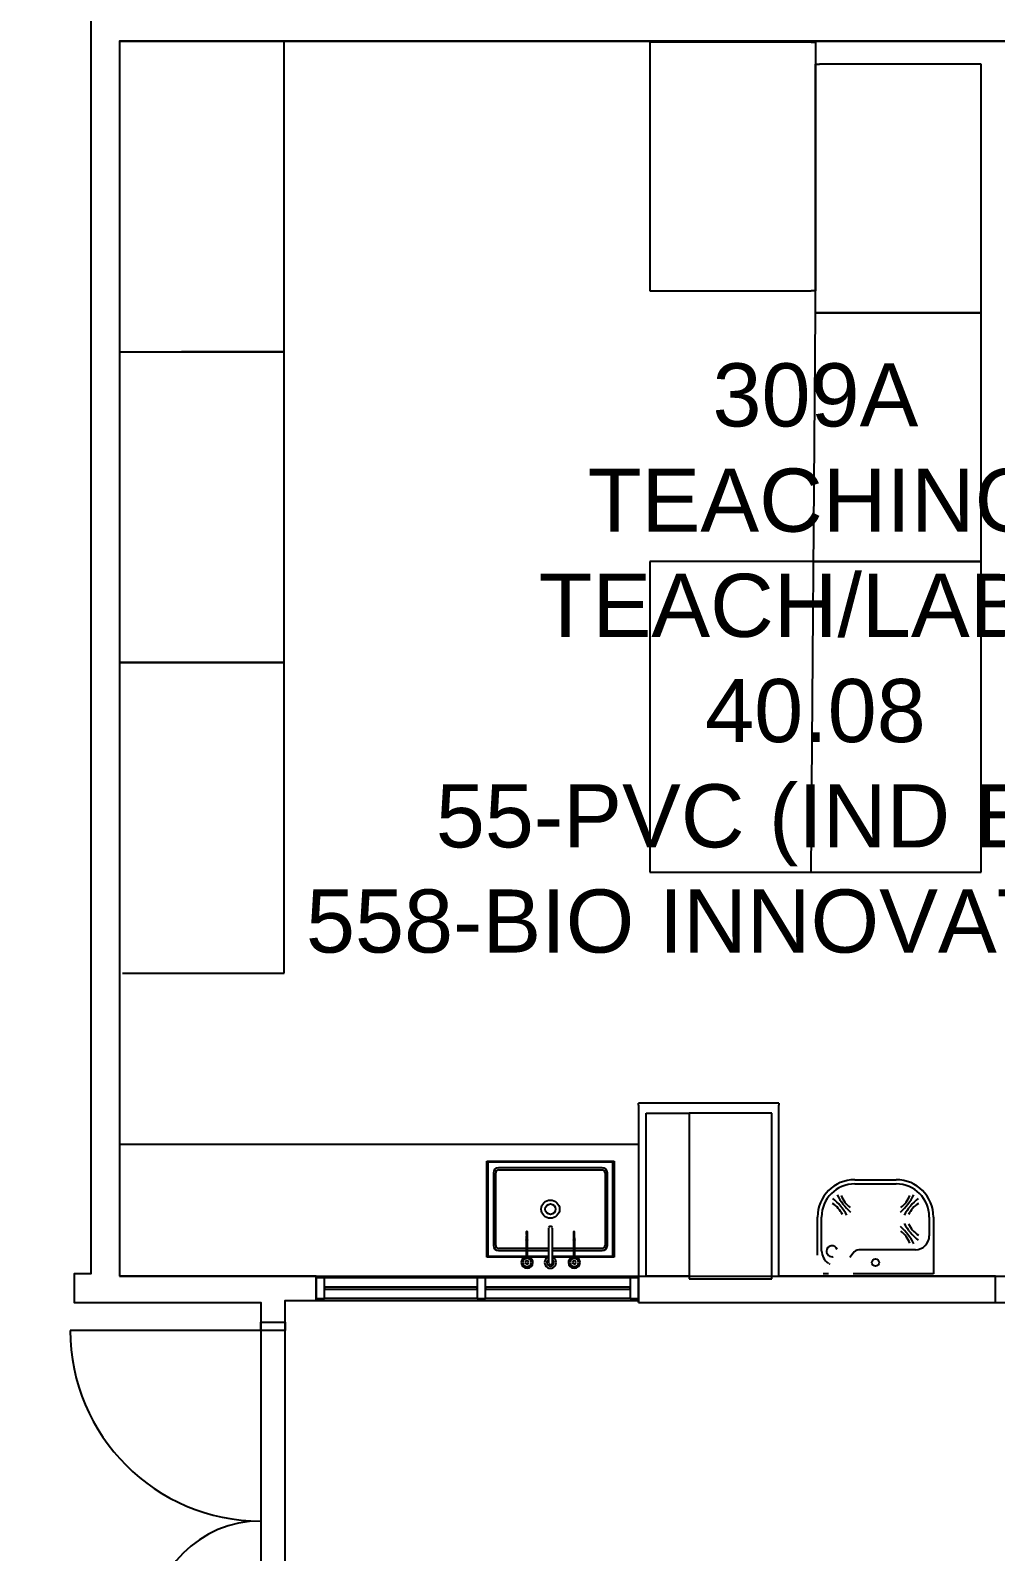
# Model space of a CAD drawing. Extents: x 15525 to 50715, y -3252 to 56414.
# Drawn here: x 29482 to 34144, y 12365 to 19710 of the extents above; entities that cross this region are included whole.
import ezdxf

# ---------------------------------------------------------------- set-up
doc = ezdxf.new("R2010")
doc.units = 0
doc.header["$MEASUREMENT"] = 0
for name, color, linetype in [('A-Column__Concrete', 7, 'CONTINUOUS'), ('A-Door', 252, 'CONTINUOUS'), ('A-Furniture', 252, 'CONTINUOUS'), ('A-Wall__Brick', 7, 'CONTINUOUS'), ('A-Window', 7, 'CONTINUOUS'), ('H-Fixtures__Sink', 252, 'CONTINUOUS'), ('RM$', 7, 'CONTINUOUS'), ('RM$TXT', 4, 'CONTINUOUS')]:
    doc.layers.add(name, color=color, linetype=linetype)
doc.styles.add('Arial', font='arial.ttf')

msp = doc.modelspace()

# ---------------------------------------------------------------- linework, layer by layer
at = {"layer": 'A-Column__Concrete'}
for p, q in [((33063.6, 14482.1), (32663.6, 14482.1)), ((32663.6, 14482.1), (32663.6, 13682.1)), ((33063.6, 13682.1), (33063.6, 14482.1)), ((32663.6, 13682.1), (33063.6, 13682.1))]:
    msp.add_line(p, q, dxfattribs=at)
at = {"layer": 'A-Door'}
for p, q in [((30594.6, 13432.1), (30594.6, 13472.1)), ((30712.6, 13472.1), (30712.6, 13432.1)), ((30594.6, 13432.1), (29674.6, 13432.1)), ((30712.6, 13432.1), (30594.6, 13432.1))]:
    msp.add_line(p, q, dxfattribs=at)
at = {"layer": 'A-Door', "color": 252}
for centre, radius, start, end in [((30594.6, 13432.1), 920, 180, 270), ((30594.6, 11982.1), 530, 90, 180)]:
    msp.add_arc(centre, radius, start, end, dxfattribs=at)
at = {"layer": 'A-Furniture'}
for p, q in [((30707.6, 18157.1), (30707.6, 19657.1)), ((32473.6, 19652.6), (32473.6, 18452.6)), ((33253.6, 19652.6), (32473.6, 19652.6)), ((33253.6, 19652.6), (33273.6, 19652.6)), ((33273.6, 19652.6), (33273.6, 18452.6)), ((33273.6, 19546), (33293.6, 19546)), ((33273.6, 18346), (33273.6, 19546)), ((34073.6, 19546), (33293.6, 19546)), ((34073.6, 18346), (34073.6, 19546)), ((32473.6, 18452.6), (33253.6, 18452.6)), ((33273.6, 18452.6), (33253.6, 18452.6)), ((33253.6, 15646), (33273.6, 18346)), ((33293.6, 18346), (33273.6, 18346)), ((33273.6, 18346), (33293.6, 18346)), ((33293.6, 18346), (34073.6, 18346)), ((34073.6, 18346), (33293.6, 18346)), ((34073.6, 17146), (34073.6, 18346)), ((29912.6, 18157.1), (30707.6, 18157.1)), ((30707.6, 18157.1), (30212.6, 18157.1)), ((30707.6, 16657.1), (30707.6, 18157.1)), ((32473.6, 17146), (32473.6, 15646)), ((33264.7, 17146), (32473.6, 17146)), ((34073.6, 17146), (33264.7, 17146)), ((33264.7, 17146), (34073.6, 17146)), ((34073.6, 15646), (34073.6, 17146)), ((30707.6, 16657.1), (29912.6, 16657.1)), ((29912.6, 16657.1), (30707.6, 16657.1)), ((30707.6, 15157.1), (30707.6, 16657.1)), ((32473.6, 15646), (33253.6, 15646)), ((33253.6, 15646), (34073.6, 15646)), ((29927.6, 15157.1), (30707.6, 15157.1)), ((32418.6, 14330.5), (29912.6, 14330.5))]:
    msp.add_line(p, q, dxfattribs=at)
at = {"layer": 'A-Wall__Brick'}
for p, q in [((29774.6, 19785.1), (29774.6, 13705.1)), ((29912.6, 19657.1), (36634.6, 19657.1)), ((29912.6, 19657.1), (29912.6, 13695.1)), ((32418.6, 14520.1), (32418.6, 14530.1)), ((33096.6, 14530.1), (32418.6, 14530.1)), ((32418.6, 14520.1), (32418.6, 13577.1)), ((32456.6, 14482.1), (32663.6, 14482.1)), ((32456.6, 13695.1), (32456.6, 14482.1)), ((33096.6, 14530.1), (33096.6, 14520.1)), ((33096.6, 13695.1), (33096.6, 14520.1)), ((29774.6, 13705.1), (29693.6, 13705.1)), ((29693.6, 13705.1), (29693.6, 13567.1)), ((30862.6, 13695.1), (29912.6, 13695.1)), ((30862.6, 13577.1), (30862.6, 13695.1)), ((32663.6, 13695.1), (32456.6, 13695.1)), ((34143.6, 13695.1), (33096.6, 13695.1)), ((34143.6, 13577.1), (34143.6, 13695.1)), ((29693.6, 13567.1), (30594.6, 13567.1)), ((30594.6, 13567.1), (30594.6, 13472.1)), ((30712.6, 13472.1), (30712.6, 13577.1)), ((30712.6, 13577.1), (30862.6, 13577.1)), ((32418.6, 13567.1), (32418.6, 13577.1)), ((32418.6, 13567.1), (34143.6, 13567.1)), ((34143.6, 13567.1), (34143.6, 13577.1)), ((30594.6, 13472.1), (30712.6, 13472.1))]:
    msp.add_line(p, q, dxfattribs=at)
at = {"layer": 'A-Window'}
for p, q in [((30902.6, 13686.1), (30862.6, 13686.1)), ((30862.6, 13686.1), (30862.6, 13586.1)), ((31640.6, 13686.1), (30902.6, 13686.1)), ((30902.6, 13586.1), (30902.6, 13686.1)), ((32378.6, 13686.1), (31680.6, 13686.1)), ((31640.6, 13641.1), (30902.6, 13641.1)), ((30902.6, 13641.1), (30902.6, 13631.1)), ((30902.6, 13631.1), (31640.6, 13631.1)), ((31640.6, 13631.1), (31640.6, 13641.1)), ((32378.6, 13641.1), (31680.6, 13641.1)), ((31680.6, 13641.1), (31680.6, 13631.1)), ((31680.6, 13631.1), (32378.6, 13631.1)), ((32378.6, 13631.1), (32378.6, 13641.1)), ((30862.6, 13586.1), (30902.6, 13586.1)), ((31640.6, 13586.1), (30902.6, 13586.1)), ((32378.6, 13586.1), (31680.6, 13586.1))]:
    msp.add_line(p, q, dxfattribs=at)
at = {"layer": 'A-Window', "extrusion": (0, 0, -1)}
for p, q in [((31680.6, 13686.1), (31640.6, 13686.1)), ((31640.6, 13686.1), (31640.6, 13586.1)), ((31680.6, 13586.1), (31680.6, 13686.1)), ((32418.6, 13686.1), (32378.6, 13686.1)), ((32378.6, 13686.1), (32378.6, 13586.1)), ((32418.6, 13586.1), (32418.6, 13686.1)), ((31640.6, 13586.1), (31680.6, 13586.1)), ((32378.6, 13586.1), (32418.6, 13586.1))]:
    msp.add_line(p, q, dxfattribs=at)
at = {"layer": 'H-Fixtures__Sink'}
for p, q in [((31686.1, 14250.5), (32301.1, 14250.5)), ((31686.1, 13785.5), (31686.1, 14250.5)), ((32301.1, 14250.5), (32301.1, 13785.5)), ((32295.2, 14244.5), (31692.1, 14244.5)), ((31692.1, 14244.5), (31692.1, 13791.4)), ((31718.6, 14193), (31718.6, 13843)), ((31729.4, 13843.2), (31729.4, 14192.8)), ((32243.6, 14218), (31743.6, 14218)), ((31743.8, 14207.2), (32243.4, 14207.2)), ((32257.8, 14192.8), (32257.8, 13843.2)), ((32268.6, 13843), (32268.6, 14193)), ((32295.2, 13791.4), (32295.2, 14244.5)), ((33463.6, 14160.1), (33663.6, 14160.1)), ((33463.6, 14140.1), (33663.6, 14140.1)), ((33283.6, 13795.6), (33283.6, 13980.1)), ((33303.6, 13817.1), (33303.6, 13980.1)), ((33823.6, 13980.1), (33823.6, 13889.1)), ((33843.6, 13980.1), (33843.6, 13705.1)), ((31878.7, 13910.6), (31877.1, 13870.4)), ((31881.3, 13910.7), (31878.8, 13910.7)), ((31878.9, 13908.2), (31881.2, 13908.2)), ((31883.1, 13870.4), (31881.3, 13910.6)), ((32106.7, 13910.6), (32105, 13870.4)), ((32109.2, 13910.7), (32106.7, 13910.7)), ((32106.8, 13908.2), (32109.1, 13908.2)), ((32111, 13870.4), (32109.2, 13910.6)), ((31743.6, 13818), (31984.6, 13818)), ((31985.3, 13828.8), (31743.8, 13828.8)), ((31877.1, 13870.6), (31877.1, 13869.2)), ((31877.1, 13870.6), (31877.1, 13869.2)), ((31877.1, 13869.2), (31877.1, 13867.4)), ((31877.1, 13869.2), (31877.1, 13867.4)), ((31877.1, 13867.4), (31877.1, 13782.2)), ((31881.5, 13868.4), (31878.7, 13868.4)), ((31883.1, 13869.2), (31883.1, 13870.6)), ((31883.1, 13869.2), (31883.1, 13870.6)), ((31883.1, 13867.4), (31883.1, 13869.2)), ((31883.1, 13867.4), (31883.1, 13869.2)), ((31883.1, 13782.2), (31883.1, 13867.4)), ((32243.4, 13828.8), (32001.2, 13828.8)), ((32002.4, 13818), (32243.6, 13818)), ((32105, 13870.6), (32105, 13869.2)), ((32105, 13870.6), (32105, 13869.2)), ((32105, 13869.2), (32105, 13867.4)), ((32105, 13869.2), (32105, 13867.4)), ((32105, 13867.4), (32105, 13779.5)), ((32109.4, 13868.4), (32106.6, 13868.4)), ((32111, 13869.2), (32111, 13870.6)), ((32111, 13869.2), (32111, 13870.6)), ((32111, 13867.4), (32111, 13869.2)), ((32111, 13867.4), (32111, 13869.2)), ((32111, 13779.5), (32111, 13867.4)), ((33756.7, 13822.1), (33483.3, 13822.1)), ((31878, 13785.5), (31686.1, 13785.5)), ((31692.1, 13791.4), (31878, 13791.4)), ((31882.1, 13791.4), (31984.2, 13791.4)), ((31984.3, 13785.5), (31882.1, 13785.5)), ((32003, 13791.4), (32105.9, 13791.4)), ((32105.9, 13785.5), (32003, 13785.5)), ((32110, 13791.4), (32295.2, 13791.4)), ((32301.1, 13785.5), (32110, 13785.5)), ((33455.5, 13806.2), (33440.4, 13784.7)), ((33336.6, 13705.1), (33310.6, 13705.1)), ((33843.6, 13705.1), (33455.6, 13705.1))]:
    msp.add_line(p, q, dxfattribs=at)
at = {"layer": 'H-Fixtures__Sink', "flags": 128}
for points in [[(31984.1, 13925.4), (31984.1, 13925.3), (31984.1, 13925.1), (31984.1, 13924.8), (31984.1, 13924.3), (31984.1, 13923.7), (31984.1, 13923), (31984.1, 13922.1), (31984.1, 13921.2), (31984.1, 13920.1), (31984.1, 13918.8), (31984.1, 13917.5), (31984.1, 13916), (31984.1, 13914.5), (31984.1, 13912.8), (31984.1, 13910.9), (31984.1, 13909), (31984.1, 13907), (31984.1, 13904.9), (31984.1, 13902.7), (31984.1, 13900.3), (31984.1, 13897.9), (31984.1, 13895.4), (31984.1, 13892.8), (31984.1, 13890.2), (31984.1, 13887.4), (31984.1, 13884.6), (31984.1, 13881.7), (31984.1, 13878.8), (31984.1, 13875.8), (31984.1, 13872.8), (31984.1, 13869.7), (31984.1, 13866.5), (31984.1, 13863.3), (31984.1, 13860.1), (31984.1, 13856.9), (31984.1, 13853.6), (31984.1, 13850.3), (31984.1, 13847), (31984.1, 13843.7), (31984.1, 13840.4), (31984.1, 13837.2), (31984.1, 13833.9), (31984.1, 13830.6), (31984.1, 13827.3), (31984.1, 13824.1), (31984.1, 13820.9), (31984.1, 13817.8), (31984.1, 13814.6), (31984.1, 13811.6), (31984.1, 13808.5), (31984.1, 13805.6), (31984.1, 13802.6), (31984.1, 13799.8), (31984.1, 13797), (31984.1, 13794.3), (31984.1, 13791.7), (31984.1, 13789.1), (31984.1, 13786.7), (31984.1, 13784.3), (31984.1, 13782), (31984.1, 13779.8), (31984.1, 13777.8), (31984.1, 13775.8), (31984.1, 13773.9), (31984.1, 13772.2), (31984.1, 13770.5), (31984.1, 13769), (31984.1, 13767.6), (31984.1, 13766.3), (31984.1, 13765.1), (31984.1, 13764.1), (31984.1, 13763.2), (31984.1, 13762.4), (31984.1, 13761.7), (31984.1, 13761.2), (31984.1, 13760.8), (31984.1, 13760.5), (31984.1, 13760.4), (31984.1, 13760.4)], [(32003.1, 13760.4), (32003.1, 13760.4), (32003.1, 13760.6), (32003.1, 13761), (32003.1, 13761.4), (32003.1, 13762), (32003.1, 13762.7), (32003.1, 13763.6), (32003.1, 13764.5), (32003.1, 13765.6), (32003.1, 13766.9), (32003.1, 13768.2), (32003.1, 13769.7), (32003.1, 13771.3), (32003.1, 13773), (32003.1, 13774.8), (32003.1, 13776.7), (32003.1, 13778.7), (32003.1, 13780.8), (32003.1, 13783.1), (32003.1, 13785.4), (32003.1, 13787.8), (32003.1, 13790.3), (32003.1, 13792.9), (32003.1, 13795.5), (32003.1, 13798.3), (32003.1, 13801.1), (32003.1, 13804), (32003.1, 13806.9), (32003.1, 13809.9), (32003.1, 13813), (32003.1, 13816.1), (32003.1, 13819.2), (32003.1, 13822.4), (32003.1, 13825.6), (32003.1, 13828.8), (32003.1, 13832.1), (32003.1, 13835.4), (32003.1, 13838.7), (32003.1, 13842), (32003.1, 13845.3), (32003.1, 13848.6), (32003.1, 13851.8), (32003.1, 13855.1), (32003.1, 13858.4), (32003.1, 13861.6), (32003.1, 13864.8), (32003.1, 13868), (32003.1, 13871.1), (32003.1, 13874.2), (32003.1, 13877.2), (32003.1, 13880.2), (32003.1, 13883.1), (32003.1, 13885.9), (32003.1, 13888.7), (32003.1, 13891.4), (32003.1, 13894), (32003.1, 13896.6), (32003.1, 13899), (32003.1, 13901.4), (32003.1, 13903.7), (32003.1, 13905.9), (32003.1, 13908), (32003.1, 13909.9), (32003.1, 13911.8), (32003.1, 13913.6), (32003.1, 13915.2), (32003.1, 13916.7), (32003.1, 13918.1), (32003.1, 13919.4), (32003.1, 13920.6), (32003.1, 13921.6), (32003.1, 13922.6), (32003.1, 13923.3), (32003.1, 13924), (32003.1, 13924.5), (32003.1, 13924.9), (32003.1, 13925.2), (32003.1, 13925.3), (32003.1, 13925.4)]]:
    msp.add_lwpolyline(points, dxfattribs=at)
at = {"layer": 'H-Fixtures__Sink'}
for centre, radius in [((31993.6, 14018), 44.2), ((31993.6, 14018), 25), ((33563.6, 13760.1), 17.5)]:
    msp.add_circle(centre, radius, dxfattribs=at)
for centre, radius, start, end in [((31743.6, 14193), 25, 90, 180), ((31743.8, 14192.8), 14.4, 90, 180), ((32243.4, 14192.8), 14.4, 0, 90), ((32243.6, 14193), 25, 0, 90), ((33463.6, 13980.1), 180, 90, 180), ((33463.6, 13980.1), 160, 90, 180), ((33663.6, 13980.1), 180, 0, 90), ((33663.6, 13980.1), 160, 0, 90), ((33281.5, 13932.2), 136.3, 25.81469, 56.59573), ((33191.1, 13861.8), 266.5, 28.62519, 51.37481), ((33616.6, 14206.3), 266.5, 206.62519, 229.37481), ((33524.4, 14134.1), 136.3, 201.40427, 232.18531), ((33510.6, 14206.3), 266.5, 310.62519, 333.37481), ((33602.9, 14134.1), 136.3, 307.81469, 338.59573), ((33936.1, 13861.8), 266.5, 128.62519, 151.37481), ((33845.7, 13932.2), 136.3, 123.40427, 154.18531), ((31993.6, 13925.4), 9.5, 165, 180), ((31993.6, 13925.4), 9.5, 90, 150), ((31993.6, 13925.4), 9.5, 30, 90), ((31993.6, 13925.4), 9.5, 345, 15), ((33510.6, 13731.7), 266.5, 26.62519, 49.37481), ((33602.9, 13803.9), 136.3, 21.40427, 52.18531), ((33936.1, 14076.2), 266.5, 208.62519, 231.37481), ((33845.7, 14005.8), 136.3, 205.81469, 236.59573), ((33756.7, 13889.1), 66.9, 270, 0), ((31743.6, 13843), 25, 180, 270), ((31743.8, 13843.2), 14.4, 180, 270), ((32243.4, 13843.2), 14.4, 270, 0), ((32243.6, 13843), 25, 270, 0), ((33376, 13817.1), 72.4, 180, 236.94542), ((33353.6, 13815.1), 26.5, 18.73143, 180), ((33353.6, 13815.1), 26.5, 180, 283.34653), ((33486.9, 13783.6), 38.7, 95.326, 144.33954), ((31881, 13760.4), 28, 120, 180), ((31881, 13760.4), 28, 180, 0), ((31880.8, 13760.4), 20, 0, 180), ((31880.8, 13760.4), 20, 180, 0), ((31879.9, 13760.6), 8, 0, 180), ((31879.9, 13760.6), 8, 0, 180), ((31879.9, 13760.6), 8, 180, 0), ((31879.9, 13760.6), 8, 180, 0), ((31881, 13760.4), 28, 0, 60), ((31993.6, 13760.4), 28, 120, 180), ((31993.6, 13760.4), 28, 180, 240), ((31993.6, 13760.4), 17, 123.80537, 180), ((31993.6, 13760.4), 17, 180, 0), ((31993.6, 13760.4), 28, 240.00658, 0), ((31993.6, 13760.4), 9.5, 180, 195), ((31993.6, 13760.4), 9.5, 210, 270), ((31993.6, 13760.4), 9.5, 270, 330), ((31993.6, 13760.4), 9.5, 345, 0), ((31993.6, 13760.4), 17, 0, 56.19463), ((31993.6, 13760.4), 28, 0, 60), ((32108.8, 13760.4), 28, 120, 180), ((32108.8, 13760.4), 28, 180, 0), ((32109, 13760.4), 20, 0, 180), ((32109, 13760.4), 20, 180, 0), ((32108.5, 13760.6), 8, 0, 180), ((32108.5, 13760.6), 8, 0, 180), ((32108.5, 13760.6), 8, 180, 0), ((32108.5, 13760.6), 8, 180, 0), ((32108.8, 13760.4), 28, 0, 60), ((33376, 13817.1), 72.4, 239.78075, 242.40382)]:
    msp.add_arc(centre, radius, start, end, dxfattribs=at)
for centre, major_axis, ratio, start_param, end_param in [((31880.1, 13870.6), (3, 0), 0.707107, 2.094395, 4.712389), ((31880.1, 13870.6), (3, 0), 0.707107, 2.094395, 4.712389), ((31880.1, 13867.4), (3, 0), 0.422618, 2.094395, 4.712389), ((31880.1, 13867.4), (3, 0), 0.422618, 2.094395, 4.712389), ((31880.1, 13867.4), (3, 0), 0.422618, 2.094395, 4.712389), ((31880.1, 13870.3), (3.02, 0), 0.707107, 1.982543, 4.230739), ((31880.1, 13870.6), (3, 0), 0.707107, 4.712389, 7.330383), ((31880.1, 13870.6), (3, 0), 0.707107, 4.712389, 7.330383), ((31880.1, 13867.4), (3, 0), 0.422618, 4.712389, 7.330383), ((31880.1, 13867.4), (3, 0), 0.422618, 4.712389, 7.330383), ((31880.1, 13867.4), (-3, 0), 0.422618, 1.570796, 4.18879), ((31880.1, 13870.3), (3.02, 0), 0.707107, 0.034952, 1.15905), ((31880.1, 13870.3), (3.02, 0), 0.707107, 5.194039, 6.316246), ((32108, 13870.6), (3, 0), 0.707107, 2.094395, 4.712389), ((32108, 13870.6), (3, 0), 0.707107, 2.094395, 4.712389), ((32108, 13867.4), (3, 0), 0.422618, 2.094395, 4.712389), ((32108, 13867.4), (3, 0), 0.422618, 2.094395, 4.712389), ((32108, 13867.4), (3, 0), 0.422618, 2.094395, 4.712389), ((32108, 13870.3), (3.02, 0), 0.707107, 1.982543, 4.230739), ((32108, 13870.6), (3, 0), 0.707107, 4.712389, 7.330383), ((32108, 13870.6), (3, 0), 0.707107, 4.712389, 7.330383), ((32108, 13867.4), (3, 0), 0.422618, 4.712389, 7.330383), ((32108, 13867.4), (3, 0), 0.422618, 4.712389, 7.330383), ((32108, 13867.4), (-3, 0), 0.422618, 1.570796, 4.18879), ((32108, 13870.3), (3.02, 0), 0.707107, 0.034952, 1.15905), ((32108, 13870.3), (3.02, 0), 0.707107, 5.194039, 6.316246)]:
    msp.add_ellipse(centre, major_axis=major_axis, ratio=ratio, start_param=start_param, end_param=end_param, dxfattribs=at)
for points in [[(31878.9, 13898.4), (31878.9, 13899), (31878.8, 13900.3), (31878.7, 13902.8), (31878.7, 13905.4), (31878.8, 13907.8), (31878.8, 13909.6), (31878.7, 13910.7), (31878.8, 13910.8), (31878.8, 13910), (31878.9, 13908.8), (31878.9, 13908.2)], [(31878.7, 13868.4), (31878.9, 13873.4), (31879.2, 13883.4), (31879.1, 13893.4), (31878.9, 13898.4)], [(31878.9, 13908.2), (31879, 13904.9), (31879.1, 13901.7), (31879.1, 13898.4)], [(31881, 13898.4), (31881, 13901.7), (31881.1, 13904.9), (31881.2, 13908.2)], [(31881.2, 13898.4), (31881, 13893.4), (31880.9, 13883.4), (31881.2, 13873.4), (31881.5, 13868.4)], [(31881.1, 13877.9), (31881, 13880.4), (31881, 13882.9), (31881, 13885.4)], [(31881.2, 13908.2), (31881.2, 13908.8), (31881.2, 13910), (31881.3, 13910.8), (31881.3, 13910.7), (31881.3, 13909.6), (31881.3, 13907.8), (31881.3, 13905.4), (31881.3, 13902.8), (31881.2, 13900.3), (31881.2, 13899), (31881.2, 13898.4)], [(32106.8, 13898.4), (32106.8, 13899), (32106.7, 13900.3), (32106.7, 13902.8), (32106.6, 13905.4), (32106.7, 13907.8), (32106.7, 13909.6), (32106.6, 13910.7), (32106.7, 13910.8), (32106.8, 13910), (32106.8, 13908.8), (32106.8, 13908.2)], [(32106.6, 13868.4), (32106.8, 13873.4), (32107.1, 13883.4), (32107, 13893.4), (32106.8, 13898.4)], [(32106.8, 13908.2), (32106.9, 13904.9), (32107, 13901.7), (32107, 13898.4)], [(32108.9, 13898.4), (32108.9, 13901.7), (32109, 13904.9), (32109.1, 13908.2)], [(32109.1, 13898.4), (32108.9, 13893.4), (32108.8, 13883.4), (32109.1, 13873.4), (32109.4, 13868.4)], [(32109, 13877.9), (32109, 13880.4), (32108.9, 13882.9), (32108.9, 13885.4)], [(32109.1, 13908.2), (32109.1, 13908.8), (32109.1, 13910), (32109.2, 13910.8), (32109.2, 13910.7), (32109.2, 13909.6), (32109.2, 13907.8), (32109.2, 13905.4), (32109.2, 13902.8), (32109.1, 13900.3), (32109.1, 13899), (32109.1, 13898.4)]]:
    msp.add_open_spline(points, degree=3, dxfattribs=at)
for points, knots in [([(31880.1, 13867.4), (31879.5, 13867.4), (31878.5, 13867.6), (31877.5, 13868.1), (31877.1, 13868.7), (31877, 13869.2), (31877.1, 13869.6), (31877.4, 13870.1), (31877.9, 13870.4), (31878.3, 13870.6), (31878.6, 13870.7)], [0, 0, 0, 0, 0.1666667, 0.3333333, 0.4166667, 0.5, 0.5833333, 0.6666667, 0.75, 0.8333333, 0.8333333, 0.8333333, 0.8333333]), ([(31880.1, 13867.4), (31879.5, 13867.4), (31878.5, 13867.6), (31877.5, 13868.1), (31877.1, 13868.7), (31877, 13869.2), (31877.1, 13869.6), (31877.4, 13870.1), (31877.9, 13870.4), (31878.3, 13870.6), (31878.6, 13870.7)], [0, 0, 0, 0, 0.1666667, 0.3333333, 0.4166667, 0.5, 0.5833333, 0.6666667, 0.75, 0.8333333, 0.8333333, 0.8333333, 0.8333333]), ([(31881.6, 13870.7), (31882, 13870.5), (31882.6, 13870.2), (31883, 13869.6), (31883.1, 13869.2), (31883, 13868.7), (31882.7, 13868.3), (31882.2, 13867.9), (31881.6, 13867.6), (31880.9, 13867.5), (31880.3, 13867.4), (31880.1, 13867.4)], [0.1666667, 0.1666667, 0.1666667, 0.1666667, 0.3333333, 0.4166667, 0.5, 0.5833333, 0.6666667, 0.75, 0.8333333, 0.9166667, 1, 1, 1, 1]), ([(31881.6, 13870.7), (31882, 13870.5), (31882.6, 13870.2), (31883, 13869.6), (31883.1, 13869.2), (31883, 13868.7), (31882.7, 13868.3), (31882.2, 13867.9), (31881.6, 13867.6), (31880.9, 13867.5), (31880.3, 13867.4), (31880.1, 13867.4)], [0.1666667, 0.1666667, 0.1666667, 0.1666667, 0.3333333, 0.4166667, 0.5, 0.5833333, 0.6666667, 0.75, 0.8333333, 0.9166667, 1, 1, 1, 1]), ([(32108, 13867.4), (32107.5, 13867.4), (32106.4, 13867.6), (32105.5, 13868.1), (32105, 13868.7), (32104.9, 13869.2), (32105, 13869.6), (32105.4, 13870.1), (32105.8, 13870.4), (32106.3, 13870.6), (32106.5, 13870.7)], [0, 0, 0, 0, 0.1666667, 0.3333333, 0.4166667, 0.5, 0.5833333, 0.6666667, 0.75, 0.8333333, 0.8333333, 0.8333333, 0.8333333]), ([(32108, 13867.4), (32107.5, 13867.4), (32106.4, 13867.6), (32105.5, 13868.1), (32105, 13868.7), (32104.9, 13869.2), (32105, 13869.6), (32105.4, 13870.1), (32105.8, 13870.4), (32106.3, 13870.6), (32106.5, 13870.7)], [0, 0, 0, 0, 0.1666667, 0.3333333, 0.4166667, 0.5, 0.5833333, 0.6666667, 0.75, 0.8333333, 0.8333333, 0.8333333, 0.8333333]), ([(32109.5, 13870.7), (32109.9, 13870.5), (32110.5, 13870.2), (32110.9, 13869.6), (32111, 13869.2), (32110.9, 13868.7), (32110.6, 13868.3), (32110.1, 13867.9), (32109.5, 13867.6), (32108.8, 13867.5), (32108.2, 13867.4), (32108, 13867.4)], [0.1666667, 0.1666667, 0.1666667, 0.1666667, 0.3333333, 0.4166667, 0.5, 0.5833333, 0.6666667, 0.75, 0.8333333, 0.9166667, 1, 1, 1, 1]), ([(32109.5, 13870.7), (32109.9, 13870.5), (32110.5, 13870.2), (32110.9, 13869.6), (32111, 13869.2), (32110.9, 13868.7), (32110.6, 13868.3), (32110.1, 13867.9), (32109.5, 13867.6), (32108.8, 13867.5), (32108.2, 13867.4), (32108, 13867.4)], [0.1666667, 0.1666667, 0.1666667, 0.1666667, 0.3333333, 0.4166667, 0.5, 0.5833333, 0.6666667, 0.75, 0.8333333, 0.9166667, 1, 1, 1, 1])]:
    msp.add_open_spline(points, degree=3, knots=knots, dxfattribs=at)
at = {"layer": 'RM$', "flags": 128}
msp.add_lwpolyline([(29774.6, 26318.1), (29774.6, 19785.1), (29774.6, 13705.1), (29693.6, 13705.1), (29693.6, 13567.1), (30594.6, 13567.1), (30594.6, 11566.1), (29763.6, 11566.1), (29763.6, 7592.1), (31407.4, 7592.1), (31407.4, 7577.1), (34202.6, 7577.1), (34202.6, 11412.1), (35724.6, 11412.1), (35724.6, 6822.1), (35703.6, 6822.1), (35703.6, 6050.1), (29714.6, 6050.1), (29714.6, 5898.5), (28283.3, 5898.5), (28292.6, 44426.1)], dxfattribs=at)
at = {"layer": 'RM$'}
msp.add_lwpolyline([(29912.6, 13695.1), (36634.6, 13695.1), (36634.6, 19657.1), (29912.6, 19657.1)], close=True, dxfattribs=at)
at = {"layer": 'RM$', "flags": 128}
msp.add_lwpolyline([(32418.6, 13567.1), (39806.6, 13567.1), (39806.6, 14790.2), (41783.6, 14790.2), (41783.6, 1522.1), (40230, 1522.1), (40230, 5523.1), (39468.6, 5523.1), (39468.6, 6477.1), (40230, 6477.1), (40230, 11527.1), (34178.6, 11527.1), (34074.6, 11527.1), (34074.6, 10997.1), (30712.6, 10997.1), (30712.6, 13577.1), (32418.6, 13577.1)], close=True, dxfattribs=at)

# ---------------------------------------------------------------- texts
at = {"layer": 'RM$TXT', "insert": (33273.6, 15252.5), "char_height": 304.8, "attachment_point": 8, "style": 'Arial'}
msp.add_mtext('309A^M^JTEACHING^M^JTEACH/LABD^M^J40.08^M^J55-PVC (IND ENG)^M^J558-BIO INNOVATN HUB^M^J', dxfattribs=at)

doc.saveas('drawing.dxf')
